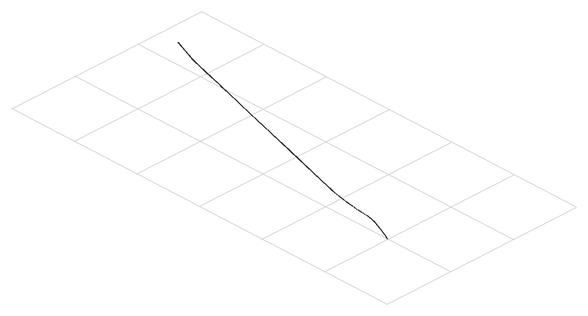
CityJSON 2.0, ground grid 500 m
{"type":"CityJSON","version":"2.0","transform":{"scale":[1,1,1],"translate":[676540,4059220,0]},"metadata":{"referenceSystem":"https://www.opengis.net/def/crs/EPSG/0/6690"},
"CityObjects":{
"railway1":{"type":"Railway","attributes":{"name":"城端線","class":"1060","function":"01","RailwayRouteAttribute.operatorType":"2","RailwayRouteAttribute.operator":"西日本旅客鉄道株式会社","RailwayRouteAttribute.railwayType":"11","RailwayRouteAttribute.startStation":"高岡","RailwayRouteAttribute.endStation":"城端"},"geometry":[{"type":"MultiSurface","lod":"1","boundaries":[[[0,1,2,3,4,5,6,7,8,9,10,11,12,13,14,15,16,17,18,19,20,21,22,23,24,25,26,27,28,29,30,31,32,33,34,35,36,37,38,39,40,41,42,43,44,45,46,47,48,49,50,51,52,53,54,55,56,57,58,59,60,61,62,63,64,65,66,67,68,69]]],"semantics":{"surfaces":[{"type":"TrafficArea"}],"values":[0]}}]}
},
"vertices":[
[673,2355,0],[639,2267,0],[602,2169,0],[592,2141,0],[578,2090,0],[558,2021,0],[514,1866,0],[507,1841,0],[486,1765,0],[415,1517,0],[351,1289,0],[290,1074,0],[190,721,0],[172,660,0],[157,607,0],[148,571,0],[138,530,0],[128,479,0],[120,434,0],[115,398,0],[109,356,0],[108,346,0],[105,312,0],[102,277,0],[100,262,0],[98,248,0],[96,237,0],[94,226,0],[90,213,0],[86,200,0],[75,170,0],[67,150,0],[52,116,0],[22,46,0],[5,7,0],[6,7,0],[23,45,0],[53,116,0],[68,150,0],[76,169,0],[87,199,0],[91,213,0],[95,225,0],[97,237,0],[99,248,0],[102,262,0],[103,277,0],[106,312,0],[109,346,0],[110,356,0],[116,398,0],[121,433,0],[129,479,0],[139,530,0],[149,571,0],[158,607,0],[173,659,0],[191,721,0],[291,1073,0],[352,1289,0],[416,1517,0],[487,1765,0],[508,1841,0],[515,1866,0],[559,2021,0],[579,2090,0],[593,2140,0],[603,2169,0],[640,2267,0],[674,2354,0]
]}
